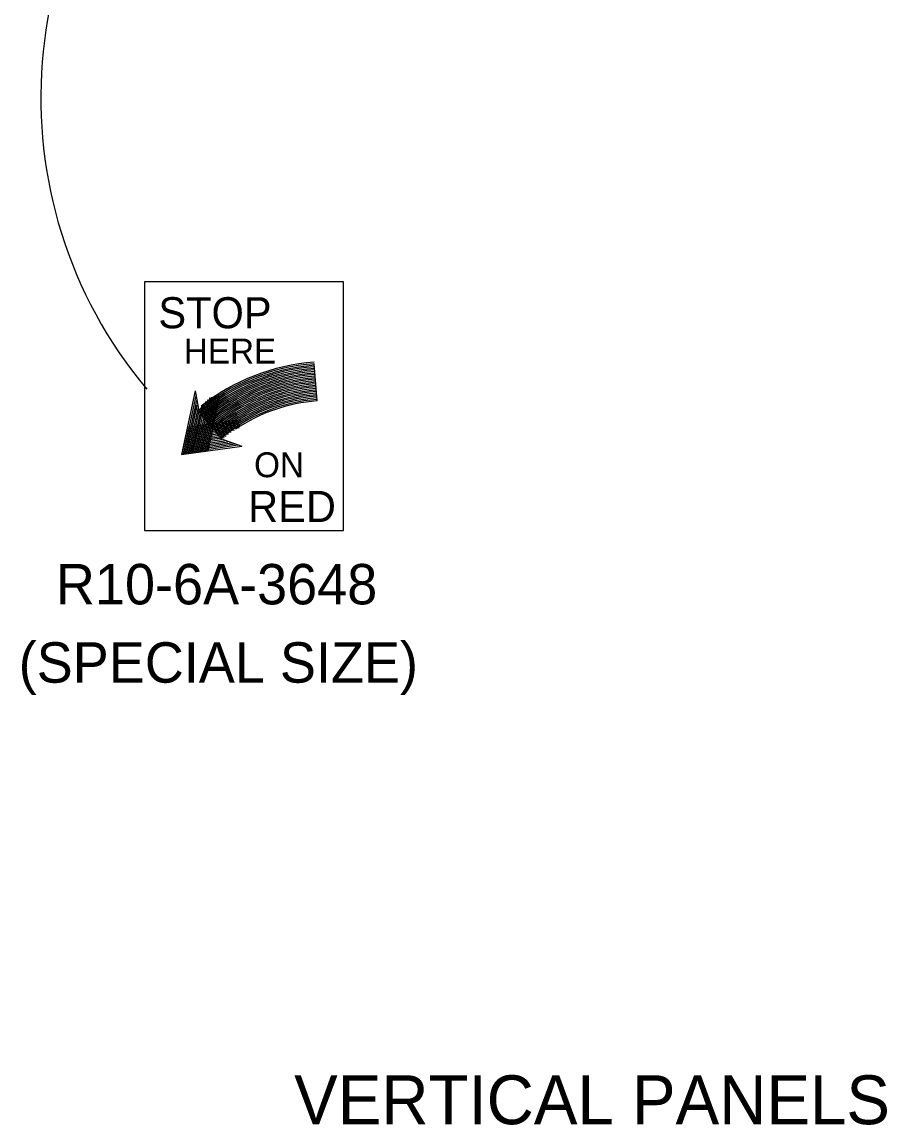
# Model space of a CAD drawing. Extents: x 52832 to 54215, y 64481 to 66497.
# Drawn here: x 53082.2 to 53129.7, y 66219.6 to 66280.2 of the extents above; entities that cross this region are included whole.
import ezdxf

# ---------------------------------------------------------------- set-up
doc = ezdxf.new("R2010")
doc.units = 0
doc.layers.add('Sheets_General Details', color=7, linetype='Continuous')
doc.layers.add('Stage_Construction Traffic Control', color=7, linetype='Continuous')

msp = doc.modelspace()

# ---------------------------------------------------------------- linework, layer by layer
at = {"layer": 'Stage_Construction Traffic Control'}
for p, q in [((53098.378, 66259.412), (53098.225, 66261.457)), ((53091.684, 66259.962), (53090.929, 66256.463)), ((53091.714, 66259.699), (53091.019, 66256.475)), ((53091.745, 66259.434), (53091.111, 66256.489)), ((53091.684, 66259.962), (53091.842, 66259.065)), ((53092.368, 66259.487), (53091.742, 66256.578)), ((53092.477, 66259.594), (53091.831, 66256.592)), ((53092.572, 66259.622), (53091.92, 66256.603)), ((53092.665, 66259.651), (53092.011, 66256.617)), ((53092.769, 66259.728), (53092.101, 66256.629)), ((53092.852, 66259.71), (53092.19, 66256.643)), ((53092.937, 66259.691), (53092.282, 66256.654)), ((53093.018, 66259.674), (53092.371, 66256.668)), ((53091.774, 66259.171), (53091.2, 66256.5)), ((53091.806, 66258.907), (53091.291, 66256.514)), ((53091.906, 66258.968), (53091.38, 66256.527)), ((53092.027, 66259.119), (53091.47, 66256.539)), ((53092.144, 66259.265), (53091.56, 66256.553)), ((53092.255, 66259.375), (53091.651, 66256.565)), ((53091.842, 66259.065), (53091.842, 66258.934)), ((53091.218, 66257.797), (53094.059, 66258.201)), ((53091.237, 66257.886), (53094.046, 66258.284)), ((53091.257, 66257.976), (53094.034, 66258.37)), ((53091.103, 66257.265), (53093.504, 66257.604)), ((53091.121, 66257.352), (53093.65, 66257.711)), ((53091.14, 66257.441), (53093.842, 66257.825)), ((53091.159, 66257.531), (53094.095, 66257.947)), ((53091.179, 66257.62), (53094.082, 66258.032)), ((53091.198, 66257.709), (53094.069, 66258.116)), ((53090.949, 66256.552), (53094.048, 66256.993)), ((53090.968, 66256.642), (53093.858, 66257.051)), ((53090.987, 66256.73), (53093.668, 66257.111)), ((53091.007, 66256.818), (53093.478, 66257.17)), ((53091.025, 66256.908), (53093.288, 66257.229)), ((53091.046, 66256.995), (53093.146, 66257.295)), ((53091.065, 66257.087), (53093.265, 66257.399)), ((53091.083, 66257.174), (53093.385, 66257.502)), ((53093.073, 66257.345), (53094.238, 66256.933)), ((53090.929, 66256.463), (53094.238, 66256.933))]:
    msp.add_line(p, q, dxfattribs=at)
msp.add_lwpolyline([(53088.893, 66265.959), (53088.893, 66252.297), (53099.822, 66252.297), (53099.822, 66265.959)], close=True, dxfattribs=at)
for centre, radius, start, end in [((53108.086, 66276.058), 24.885, 130.94486, 220.02996), ((53099.074, 66250.171), 11.316, 94.31109, 129.92261), ((53099.074, 66250.171), 11.316, 94.31109, 129.92261), ((53099.074, 66250.171), 11.231, 94.31109, 129.92261), ((53099.074, 66250.171), 11.146, 94.31109, 129.92261), ((53099.075, 66250.172), 11.402, 94.31034, 128.24844), ((53099.074, 66250.171), 11.06, 94.31109, 129.92261), ((53099.074, 66250.171), 10.975, 94.31109, 129.92261), ((53099.074, 66250.171), 10.889, 94.31109, 129.92261), ((53099.074, 66250.171), 10.804, 94.31109, 129.92261), ((53099.074, 66250.171), 10.719, 94.31109, 129.92261), ((53099.074, 66250.171), 10.633, 94.31109, 129.92261), ((53099.074, 66250.171), 10.548, 94.31109, 129.92261), ((53099.074, 66250.171), 10.463, 94.31109, 129.92261), ((53099.074, 66250.171), 10.377, 94.31109, 129.92261), ((53099.074, 66250.171), 10.292, 94.31109, 129.92261), ((53099.074, 66250.171), 10.206, 94.31109, 129.92261), ((53099.074, 66250.171), 10.121, 94.31109, 129.92261), ((53099.074, 66250.171), 10.036, 94.31109, 129.92261), ((53099.074, 66250.171), 9.95, 94.31109, 129.92261), ((53099.074, 66250.171), 9.865, 94.31109, 129.92261), ((53099.074, 66250.171), 9.779, 94.31109, 129.92261), ((53099.074, 66250.171), 9.694, 94.31109, 129.92261), ((53099.074, 66250.171), 9.609, 94.31109, 129.92261), ((53099.074, 66250.171), 9.523, 94.31109, 129.92261), ((53099.074, 66250.171), 9.438, 94.31109, 129.92261), ((53099.074, 66250.171), 9.353, 94.31109, 129.92261), ((53099.075, 66250.172), 9.267, 94.31009, 123.97014), ((53099.075, 66250.172), 11.402, 129.64966, 129.92261)]:
    msp.add_arc(centre, radius, start, end, dxfattribs=at)

# ---------------------------------------------------------------- texts
at = {"layer": 'Sheets_General Details'}
msp.add_text('VERTICAL PANELS', height=2.68581, dxfattribs=at).set_placement((53097.117, 66219.685))
at = {"layer": 'Stage_Construction Traffic Control'}
for s, height, p in [('STOP', 1.7076, (53089.66, 66263.402)), ('HERE', 1.3661, (53091.057, 66261.465)), ('ON', 1.3661, (53094.916, 66255.223)), ('RED', 1.7076, (53094.59, 66252.76)), ('R10-6A-3648', 2.21968, (53084.029, 66248.237)), ('(SPECIAL SIZE)', 2.21968, (53081.984, 66243.937))]:
    msp.add_text(s, height=height, dxfattribs=at).set_placement(p)

doc.saveas('drawing.dxf')
